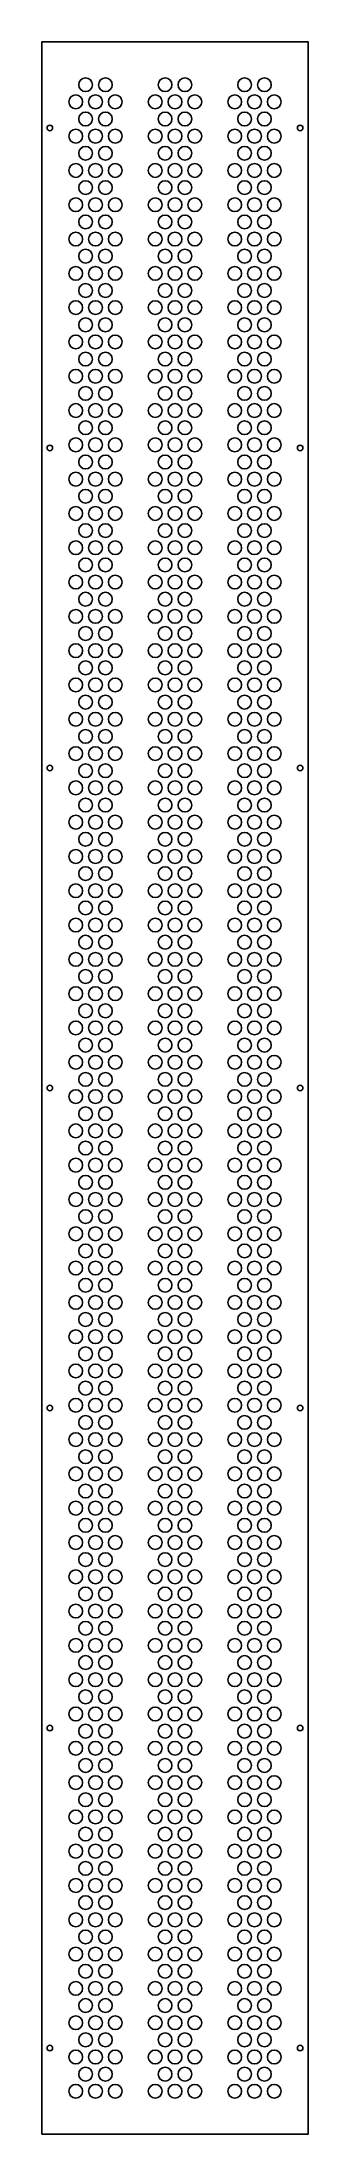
# Model space of a CAD drawing. Header units: millimetres. Extents: x 0 to 310, y 0 to 2430.
import ezdxf

# ---------------------------------------------------------------- set-up
doc = ezdxf.new("R2010")
doc.units = ezdxf.units.MM
doc.layers.add('CIECIE', color=7, linetype='Continuous')

msp = doc.modelspace()

# ---------------------------------------------------------------- linework, layer by layer
at = {"layer": 'CIECIE'}
msp.add_lwpolyline([(0, 0), (309.572, 0), (309.572, 2430), (0, 2430)], close=True, dxfattribs=at)
for centre, radius in [((50.893, 2380.237), 8), ((73.893, 2380.237), 8), ((143.286, 2380.237), 8), ((166.286, 2380.237), 8), ((235.679, 2380.237), 8), ((258.679, 2380.237), 8), ((39.393, 2360.319), 8), ((62.393, 2360.319), 8), ((85.393, 2360.319), 8), ((131.786, 2360.319), 8), ((154.786, 2360.319), 8), ((177.786, 2360.319), 8), ((224.179, 2360.319), 8), ((247.179, 2360.319), 8), ((270.179, 2360.319), 8), ((9.348, 2330), 3.25), ((50.893, 2340.4), 8), ((73.893, 2340.4), 8), ((143.286, 2340.4), 8), ((166.286, 2340.4), 8), ((235.679, 2340.4), 8), ((258.679, 2340.4), 8), ((300.223, 2330), 3.25), ((39.393, 2320.481), 8), ((50.893, 2300.563), 8), ((62.393, 2320.481), 8), ((73.893, 2300.563), 8), ((85.393, 2320.481), 8), ((131.786, 2320.481), 8), ((143.286, 2300.563), 8), ((154.786, 2320.481), 8), ((166.286, 2300.563), 8), ((177.786, 2320.481), 8), ((224.179, 2320.481), 8), ((235.679, 2300.563), 8), ((247.179, 2320.481), 8), ((258.679, 2300.563), 8), ((270.179, 2320.481), 8), ((39.393, 2280.644), 8), ((62.393, 2280.644), 8), ((85.393, 2280.644), 8), ((131.786, 2280.644), 8), ((154.786, 2280.644), 8), ((177.786, 2280.644), 8), ((224.179, 2280.644), 8), ((247.179, 2280.644), 8), ((270.179, 2280.644), 8), ((50.893, 2260.726), 8), ((73.893, 2260.726), 8), ((143.286, 2260.726), 8), ((166.286, 2260.726), 8), ((235.679, 2260.726), 8), ((258.679, 2260.726), 8), ((39.393, 2240.807), 8), ((62.393, 2240.807), 8), ((85.393, 2240.807), 8), ((131.786, 2240.807), 8), ((154.786, 2240.807), 8), ((177.786, 2240.807), 8), ((224.179, 2240.807), 8), ((247.179, 2240.807), 8), ((270.179, 2240.807), 8), ((50.893, 2220.889), 8), ((73.893, 2220.889), 8), ((143.286, 2220.889), 8), ((166.286, 2220.889), 8), ((235.679, 2220.889), 8), ((258.679, 2220.889), 8), ((39.393, 2200.97), 8), ((50.893, 2181.051), 8), ((62.393, 2200.97), 8), ((73.893, 2181.051), 8), ((85.393, 2200.97), 8), ((131.786, 2200.97), 8), ((143.286, 2181.051), 8), ((154.786, 2200.97), 8), ((166.286, 2181.051), 8), ((177.786, 2200.97), 8), ((224.179, 2200.97), 8), ((235.679, 2181.051), 8), ((247.179, 2200.97), 8), ((258.679, 2181.051), 8), ((270.179, 2200.97), 8), ((39.393, 2161.133), 8), ((62.393, 2161.133), 8), ((85.393, 2161.133), 8), ((131.786, 2161.133), 8), ((154.786, 2161.133), 8), ((177.786, 2161.133), 8), ((224.179, 2161.133), 8), ((247.179, 2161.133), 8), ((270.179, 2161.133), 8), ((50.893, 2141.214), 8), ((73.893, 2141.214), 8), ((143.286, 2141.214), 8), ((166.286, 2141.214), 8), ((235.679, 2141.214), 8), ((258.679, 2141.214), 8), ((39.393, 2121.296), 8), ((62.393, 2121.296), 8), ((85.393, 2121.296), 8), ((131.786, 2121.296), 8), ((154.786, 2121.296), 8), ((177.786, 2121.296), 8), ((224.179, 2121.296), 8), ((247.179, 2121.296), 8), ((270.179, 2121.296), 8), ((50.893, 2101.377), 8), ((73.893, 2101.377), 8), ((143.286, 2101.377), 8), ((166.286, 2101.377), 8), ((235.679, 2101.377), 8), ((258.679, 2101.377), 8), ((39.393, 2081.458), 8), ((50.893, 2061.54), 8), ((62.393, 2081.458), 8), ((73.893, 2061.54), 8), ((85.393, 2081.458), 8), ((131.786, 2081.458), 8), ((143.286, 2061.54), 8), ((154.786, 2081.458), 8), ((166.286, 2061.54), 8), ((177.786, 2081.458), 8), ((224.179, 2081.458), 8), ((235.679, 2061.54), 8), ((247.179, 2081.458), 8), ((258.679, 2061.54), 8), ((270.179, 2081.458), 8), ((39.393, 2041.621), 8), ((62.393, 2041.621), 8), ((85.393, 2041.621), 8), ((131.786, 2041.621), 8), ((154.786, 2041.621), 8), ((177.786, 2041.621), 8), ((224.179, 2041.621), 8), ((247.179, 2041.621), 8), ((270.179, 2041.621), 8), ((50.893, 2021.703), 8), ((73.893, 2021.703), 8), ((143.286, 2021.703), 8), ((166.286, 2021.703), 8), ((235.679, 2021.703), 8), ((258.679, 2021.703), 8), ((39.393, 2001.784), 8), ((62.393, 2001.784), 8), ((85.393, 2001.784), 8), ((131.786, 2001.784), 8), ((154.786, 2001.784), 8), ((177.786, 2001.784), 8), ((224.179, 2001.784), 8), ((247.179, 2001.784), 8), ((270.179, 2001.784), 8), ((39.393, 1961.947), 8), ((50.893, 1981.865), 8), ((62.393, 1961.947), 8), ((73.893, 1981.865), 8), ((85.393, 1961.947), 8), ((131.786, 1961.947), 8), ((143.286, 1981.865), 8), ((154.786, 1961.947), 8), ((166.286, 1981.865), 8), ((177.786, 1961.947), 8), ((224.179, 1961.947), 8), ((235.679, 1981.865), 8), ((247.179, 1961.947), 8), ((258.679, 1981.865), 8), ((270.179, 1961.947), 8), ((9.348, 1958.333), 3.25), ((50.893, 1942.028), 8), ((73.893, 1942.028), 8), ((143.286, 1942.028), 8), ((166.286, 1942.028), 8), ((235.679, 1942.028), 8), ((258.679, 1942.028), 8), ((300.223, 1958.333), 3.25), ((39.393, 1922.11), 8), ((62.393, 1922.11), 8), ((85.393, 1922.11), 8), ((131.786, 1922.11), 8), ((154.786, 1922.11), 8), ((177.786, 1922.11), 8), ((224.179, 1922.11), 8), ((247.179, 1922.11), 8), ((270.179, 1922.11), 8), ((50.893, 1902.191), 8), ((73.893, 1902.191), 8), ((143.286, 1902.191), 8), ((166.286, 1902.191), 8), ((235.679, 1902.191), 8), ((258.679, 1902.191), 8), ((39.393, 1882.273), 8), ((62.393, 1882.273), 8), ((85.393, 1882.273), 8), ((131.786, 1882.273), 8), ((154.786, 1882.273), 8), ((177.786, 1882.273), 8), ((224.179, 1882.273), 8), ((247.179, 1882.273), 8), ((270.179, 1882.273), 8), ((39.393, 1842.435), 8), ((50.893, 1862.354), 8), ((62.393, 1842.435), 8), ((73.893, 1862.354), 8), ((85.393, 1842.435), 8), ((131.786, 1842.435), 8), ((143.286, 1862.354), 8), ((154.786, 1842.435), 8), ((166.286, 1862.354), 8), ((177.786, 1842.435), 8), ((224.179, 1842.435), 8), ((235.679, 1862.354), 8), ((247.179, 1842.435), 8), ((258.679, 1862.354), 8), ((270.179, 1842.435), 8), ((50.893, 1822.517), 8), ((73.893, 1822.517), 8), ((143.286, 1822.517), 8), ((166.286, 1822.517), 8), ((235.679, 1822.517), 8), ((258.679, 1822.517), 8), ((39.393, 1802.598), 8), ((62.393, 1802.598), 8), ((85.393, 1802.598), 8), ((131.786, 1802.598), 8), ((154.786, 1802.598), 8), ((177.786, 1802.598), 8), ((224.179, 1802.598), 8), ((247.179, 1802.598), 8), ((270.179, 1802.598), 8), ((50.893, 1782.68), 8), ((73.893, 1782.68), 8), ((143.286, 1782.68), 8), ((166.286, 1782.68), 8), ((235.679, 1782.68), 8), ((258.679, 1782.68), 8), ((39.393, 1762.761), 8), ((50.893, 1742.842), 8), ((62.393, 1762.761), 8), ((73.893, 1742.842), 8), ((85.393, 1762.761), 8), ((131.786, 1762.761), 8), ((143.286, 1742.842), 8), ((154.786, 1762.761), 8), ((166.286, 1742.842), 8), ((177.786, 1762.761), 8), ((224.179, 1762.761), 8), ((235.679, 1742.842), 8), ((247.179, 1762.761), 8), ((258.679, 1742.842), 8), ((270.179, 1762.761), 8), ((39.393, 1722.924), 8), ((62.393, 1722.924), 8), ((85.393, 1722.924), 8), ((131.786, 1722.924), 8), ((154.786, 1722.924), 8), ((177.786, 1722.924), 8), ((224.179, 1722.924), 8), ((247.179, 1722.924), 8), ((270.179, 1722.924), 8), ((50.893, 1703.005), 8), ((73.893, 1703.005), 8), ((143.286, 1703.005), 8), ((166.286, 1703.005), 8), ((235.679, 1703.005), 8), ((258.679, 1703.005), 8), ((39.393, 1683.087), 8), ((62.393, 1683.087), 8), ((85.393, 1683.087), 8), ((131.786, 1683.087), 8), ((154.786, 1683.087), 8), ((177.786, 1683.087), 8), ((224.179, 1683.087), 8), ((247.179, 1683.087), 8), ((270.179, 1683.087), 8), ((50.893, 1663.168), 8), ((73.893, 1663.168), 8), ((143.286, 1663.168), 8), ((166.286, 1663.168), 8), ((235.679, 1663.168), 8), ((258.679, 1663.168), 8), ((39.393, 1643.25), 8), ((50.893, 1623.331), 8), ((62.393, 1643.25), 8), ((73.893, 1623.331), 8), ((85.393, 1643.25), 8), ((131.786, 1643.25), 8), ((143.286, 1623.331), 8), ((154.786, 1643.25), 8), ((166.286, 1623.331), 8), ((177.786, 1643.25), 8), ((224.179, 1643.25), 8), ((235.679, 1623.331), 8), ((247.179, 1643.25), 8), ((258.679, 1623.331), 8), ((270.179, 1643.25), 8), ((39.393, 1603.412), 8), ((62.393, 1603.412), 8), ((85.393, 1603.412), 8), ((131.786, 1603.412), 8), ((154.786, 1603.412), 8), ((177.786, 1603.412), 8), ((224.179, 1603.412), 8), ((247.179, 1603.412), 8), ((270.179, 1603.412), 8), ((9.348, 1586.667), 3.25), ((50.893, 1583.494), 8), ((73.893, 1583.494), 8), ((143.286, 1583.494), 8), ((166.286, 1583.494), 8), ((235.679, 1583.494), 8), ((258.679, 1583.494), 8), ((300.223, 1586.667), 3.25), ((39.393, 1563.575), 8), ((62.393, 1563.575), 8), ((85.393, 1563.575), 8), ((131.786, 1563.575), 8), ((154.786, 1563.575), 8), ((177.786, 1563.575), 8), ((224.179, 1563.575), 8), ((247.179, 1563.575), 8), ((270.179, 1563.575), 8), ((39.393, 1523.738), 8), ((50.893, 1543.657), 8), ((62.393, 1523.738), 8), ((73.893, 1543.657), 8), ((85.393, 1523.738), 8), ((131.786, 1523.738), 8), ((143.286, 1543.657), 8), ((154.786, 1523.738), 8), ((166.286, 1543.657), 8), ((177.786, 1523.738), 8), ((224.179, 1523.738), 8), ((235.679, 1543.657), 8), ((247.179, 1523.738), 8), ((258.679, 1543.657), 8), ((270.179, 1523.738), 8), ((50.893, 1503.819), 8), ((73.893, 1503.819), 8), ((143.286, 1503.819), 8), ((166.286, 1503.819), 8), ((235.679, 1503.819), 8), ((258.679, 1503.819), 8), ((39.393, 1483.901), 8), ((62.393, 1483.901), 8), ((85.393, 1483.901), 8), ((131.786, 1483.901), 8), ((154.786, 1483.901), 8), ((177.786, 1483.901), 8), ((224.179, 1483.901), 8), ((247.179, 1483.901), 8), ((270.179, 1483.901), 8), ((50.893, 1463.982), 8), ((73.893, 1463.982), 8), ((143.286, 1463.982), 8), ((166.286, 1463.982), 8), ((235.679, 1463.982), 8), ((258.679, 1463.982), 8), ((39.393, 1444.064), 8), ((62.393, 1444.064), 8), ((85.393, 1444.064), 8), ((131.786, 1444.064), 8), ((154.786, 1444.064), 8), ((177.786, 1444.064), 8), ((224.179, 1444.064), 8), ((247.179, 1444.064), 8), ((270.179, 1444.064), 8), ((39.393, 1404.227), 8), ((50.893, 1424.145), 8), ((62.393, 1404.227), 8), ((73.893, 1424.145), 8), ((85.393, 1404.227), 8), ((131.786, 1404.227), 8), ((143.286, 1424.145), 8), ((154.786, 1404.227), 8), ((166.286, 1424.145), 8), ((177.786, 1404.227), 8), ((224.179, 1404.227), 8), ((235.679, 1424.145), 8), ((247.179, 1404.227), 8), ((258.679, 1424.145), 8), ((270.179, 1404.227), 8), ((50.893, 1384.308), 8), ((73.893, 1384.308), 8), ((143.286, 1384.308), 8), ((166.286, 1384.308), 8), ((235.679, 1384.308), 8), ((258.679, 1384.308), 8), ((39.393, 1364.389), 8), ((62.393, 1364.389), 8), ((85.393, 1364.389), 8), ((131.786, 1364.389), 8), ((154.786, 1364.389), 8), ((177.786, 1364.389), 8), ((224.179, 1364.389), 8), ((247.179, 1364.389), 8), ((270.179, 1364.389), 8), ((50.893, 1344.471), 8), ((73.893, 1344.471), 8), ((143.286, 1344.471), 8), ((166.286, 1344.471), 8), ((235.679, 1344.471), 8), ((258.679, 1344.471), 8), ((39.393, 1324.552), 8), ((50.893, 1304.634), 8), ((62.393, 1324.552), 8), ((73.893, 1304.634), 8), ((85.393, 1324.552), 8), ((131.786, 1324.552), 8), ((143.286, 1304.634), 8), ((154.786, 1324.552), 8), ((166.286, 1304.634), 8), ((177.786, 1324.552), 8), ((224.179, 1324.552), 8), ((235.679, 1304.634), 8), ((247.179, 1324.552), 8), ((258.679, 1304.634), 8), ((270.179, 1324.552), 8), ((39.393, 1284.715), 8), ((62.393, 1284.715), 8), ((85.393, 1284.715), 8), ((131.786, 1284.715), 8), ((154.786, 1284.715), 8), ((177.786, 1284.715), 8), ((224.179, 1284.715), 8), ((247.179, 1284.715), 8), ((270.179, 1284.715), 8), ((50.893, 1264.796), 8), ((73.893, 1264.796), 8), ((143.286, 1264.796), 8), ((166.286, 1264.796), 8), ((235.679, 1264.796), 8), ((258.679, 1264.796), 8), ((39.393, 1244.878), 8), ((62.393, 1244.878), 8), ((85.393, 1244.878), 8), ((131.786, 1244.878), 8), ((154.786, 1244.878), 8), ((177.786, 1244.878), 8), ((224.179, 1244.878), 8), ((247.179, 1244.878), 8), ((270.179, 1244.878), 8), ((9.348, 1215), 3.25), ((50.893, 1224.959), 8), ((73.893, 1224.959), 8), ((143.286, 1224.959), 8), ((166.286, 1224.959), 8), ((235.679, 1224.959), 8), ((258.679, 1224.959), 8), ((300.223, 1215), 3.25), ((39.393, 1205.041), 8), ((50.893, 1185.122), 8), ((62.393, 1205.041), 8), ((73.893, 1185.122), 8), ((85.393, 1205.041), 8), ((131.786, 1205.041), 8), ((143.286, 1185.122), 8), ((154.786, 1205.041), 8), ((166.286, 1185.122), 8), ((177.786, 1205.041), 8), ((224.179, 1205.041), 8), ((235.679, 1185.122), 8), ((247.179, 1205.041), 8), ((258.679, 1185.122), 8), ((270.179, 1205.041), 8), ((39.393, 1165.204), 8), ((62.393, 1165.204), 8), ((85.393, 1165.204), 8), ((131.786, 1165.204), 8), ((154.786, 1165.204), 8), ((177.786, 1165.204), 8), ((224.179, 1165.204), 8), ((247.179, 1165.204), 8), ((270.179, 1165.204), 8), ((50.893, 1145.285), 8), ((73.893, 1145.285), 8), ((143.286, 1145.285), 8), ((166.286, 1145.285), 8), ((235.679, 1145.285), 8), ((258.679, 1145.285), 8), ((39.393, 1125.366), 8), ((62.393, 1125.366), 8), ((85.393, 1125.366), 8), ((131.786, 1125.366), 8), ((154.786, 1125.366), 8), ((177.786, 1125.366), 8), ((224.179, 1125.366), 8), ((247.179, 1125.366), 8), ((270.179, 1125.366), 8), ((39.393, 1085.529), 8), ((50.893, 1105.448), 8), ((62.393, 1085.529), 8), ((73.893, 1105.448), 8), ((85.393, 1085.529), 8), ((131.786, 1085.529), 8), ((143.286, 1105.448), 8), ((154.786, 1085.529), 8), ((166.286, 1105.448), 8), ((177.786, 1085.529), 8), ((224.179, 1085.529), 8), ((235.679, 1105.448), 8), ((247.179, 1085.529), 8), ((258.679, 1105.448), 8), ((270.179, 1085.529), 8), ((50.893, 1065.611), 8), ((73.893, 1065.611), 8), ((143.286, 1065.611), 8), ((166.286, 1065.611), 8), ((235.679, 1065.611), 8), ((258.679, 1065.611), 8), ((39.393, 1045.692), 8), ((62.393, 1045.692), 8), ((85.393, 1045.692), 8), ((131.786, 1045.692), 8), ((154.786, 1045.692), 8), ((177.786, 1045.692), 8), ((224.179, 1045.692), 8), ((247.179, 1045.692), 8), ((270.179, 1045.692), 8), ((50.893, 1025.773), 8), ((73.893, 1025.773), 8), ((143.286, 1025.773), 8), ((166.286, 1025.773), 8), ((235.679, 1025.773), 8), ((258.679, 1025.773), 8), ((39.393, 1005.855), 8), ((62.393, 1005.855), 8), ((85.393, 1005.855), 8), ((131.786, 1005.855), 8), ((154.786, 1005.855), 8), ((177.786, 1005.855), 8), ((224.179, 1005.855), 8), ((247.179, 1005.855), 8), ((270.179, 1005.855), 8), ((39.393, 966.018), 8), ((50.893, 985.936), 8), ((62.393, 966.018), 8), ((73.893, 985.936), 8), ((85.393, 966.018), 8), ((131.786, 966.018), 8), ((143.286, 985.936), 8), ((154.786, 966.018), 8), ((166.286, 985.936), 8), ((177.786, 966.018), 8), ((224.179, 966.018), 8), ((235.679, 985.936), 8), ((247.179, 966.018), 8), ((258.679, 985.936), 8), ((270.179, 966.018), 8), ((50.893, 946.099), 8), ((73.893, 946.099), 8), ((143.286, 946.099), 8), ((166.286, 946.099), 8), ((235.679, 946.099), 8), ((258.679, 946.099), 8), ((39.393, 926.181), 8), ((62.393, 926.181), 8), ((85.393, 926.181), 8), ((131.786, 926.181), 8), ((154.786, 926.181), 8), ((177.786, 926.181), 8), ((224.179, 926.181), 8), ((247.179, 926.181), 8), ((270.179, 926.181), 8), ((50.893, 906.262), 8), ((73.893, 906.262), 8), ((143.286, 906.262), 8), ((166.286, 906.262), 8), ((235.679, 906.262), 8), ((258.679, 906.262), 8), ((39.393, 886.343), 8), ((62.393, 886.343), 8), ((85.393, 886.343), 8), ((131.786, 886.343), 8), ((154.786, 886.343), 8), ((177.786, 886.343), 8), ((224.179, 886.343), 8), ((247.179, 886.343), 8), ((270.179, 886.343), 8), ((39.393, 846.506), 8), ((50.893, 866.425), 8), ((62.393, 846.506), 8), ((73.893, 866.425), 8), ((85.393, 846.506), 8), ((131.786, 846.506), 8), ((143.286, 866.425), 8), ((154.786, 846.506), 8), ((166.286, 866.425), 8), ((177.786, 846.506), 8), ((224.179, 846.506), 8), ((235.679, 866.425), 8), ((247.179, 846.506), 8), ((258.679, 866.425), 8), ((270.179, 846.506), 8), ((9.348, 843.333), 3.25), ((50.893, 826.588), 8), ((73.893, 826.588), 8), ((143.286, 826.588), 8), ((166.286, 826.588), 8), ((235.679, 826.588), 8), ((258.679, 826.588), 8), ((300.223, 843.333), 3.25), ((39.393, 806.669), 8), ((62.393, 806.669), 8), ((85.393, 806.669), 8), ((131.786, 806.669), 8), ((154.786, 806.669), 8), ((177.786, 806.669), 8), ((224.179, 806.669), 8), ((247.179, 806.669), 8), ((270.179, 806.669), 8), ((50.893, 786.75), 8), ((73.893, 786.75), 8), ((143.286, 786.75), 8), ((166.286, 786.75), 8), ((235.679, 786.75), 8), ((258.679, 786.75), 8), ((39.393, 766.832), 8), ((50.893, 746.913), 8), ((62.393, 766.832), 8), ((73.893, 746.913), 8), ((85.393, 766.832), 8), ((131.786, 766.832), 8), ((143.286, 746.913), 8), ((154.786, 766.832), 8), ((166.286, 746.913), 8), ((177.786, 766.832), 8), ((224.179, 766.832), 8), ((235.679, 746.913), 8), ((247.179, 766.832), 8), ((258.679, 746.913), 8), ((270.179, 766.832), 8), ((39.393, 726.995), 8), ((62.393, 726.995), 8), ((85.393, 726.995), 8), ((131.786, 726.995), 8), ((154.786, 726.995), 8), ((177.786, 726.995), 8), ((224.179, 726.995), 8), ((247.179, 726.995), 8), ((270.179, 726.995), 8), ((50.893, 707.076), 8), ((73.893, 707.076), 8), ((143.286, 707.076), 8), ((166.286, 707.076), 8), ((235.679, 707.076), 8), ((258.679, 707.076), 8), ((39.393, 687.158), 8), ((62.393, 687.158), 8), ((85.393, 687.158), 8), ((131.786, 687.158), 8), ((154.786, 687.158), 8), ((177.786, 687.158), 8), ((224.179, 687.158), 8), ((247.179, 687.158), 8), ((270.179, 687.158), 8), ((50.893, 667.239), 8), ((73.893, 667.239), 8), ((143.286, 667.239), 8), ((166.286, 667.239), 8), ((235.679, 667.239), 8), ((258.679, 667.239), 8), ((39.393, 647.32), 8), ((50.893, 627.402), 8), ((62.393, 647.32), 8), ((73.893, 627.402), 8), ((85.393, 647.32), 8), ((131.786, 647.32), 8), ((143.286, 627.402), 8), ((154.786, 647.32), 8), ((166.286, 627.402), 8), ((177.786, 647.32), 8), ((224.179, 647.32), 8), ((235.679, 627.402), 8), ((247.179, 647.32), 8), ((258.679, 627.402), 8), ((270.179, 647.32), 8), ((39.393, 607.483), 8), ((62.393, 607.483), 8), ((85.393, 607.483), 8), ((131.786, 607.483), 8), ((154.786, 607.483), 8), ((177.786, 607.483), 8), ((224.179, 607.483), 8), ((247.179, 607.483), 8), ((270.179, 607.483), 8), ((50.893, 587.565), 8), ((73.893, 587.565), 8), ((143.286, 587.565), 8), ((166.286, 587.565), 8), ((235.679, 587.565), 8), ((258.679, 587.565), 8), ((39.393, 567.646), 8), ((62.393, 567.646), 8), ((85.393, 567.646), 8), ((131.786, 567.646), 8), ((154.786, 567.646), 8), ((177.786, 567.646), 8), ((224.179, 567.646), 8), ((247.179, 567.646), 8), ((270.179, 567.646), 8), ((39.393, 527.809), 8), ((50.893, 547.727), 8), ((62.393, 527.809), 8), ((73.893, 547.727), 8), ((85.393, 527.809), 8), ((131.786, 527.809), 8), ((143.286, 547.727), 8), ((154.786, 527.809), 8), ((166.286, 547.727), 8), ((177.786, 527.809), 8), ((224.179, 527.809), 8), ((235.679, 547.727), 8), ((247.179, 527.809), 8), ((258.679, 547.727), 8), ((270.179, 527.809), 8), ((50.893, 507.89), 8), ((73.893, 507.89), 8), ((143.286, 507.89), 8), ((166.286, 507.89), 8), ((235.679, 507.89), 8), ((258.679, 507.89), 8), ((39.393, 487.972), 8), ((62.393, 487.972), 8), ((85.393, 487.972), 8), ((131.786, 487.972), 8), ((154.786, 487.972), 8), ((177.786, 487.972), 8), ((224.179, 487.972), 8), ((247.179, 487.972), 8), ((270.179, 487.972), 8), ((9.348, 471.667), 3.25), ((50.893, 468.053), 8), ((73.893, 468.053), 8), ((143.286, 468.053), 8), ((166.286, 468.053), 8), ((235.679, 468.053), 8), ((258.679, 468.053), 8), ((300.223, 471.667), 3.25), ((39.393, 448.135), 8), ((62.393, 448.135), 8), ((85.393, 448.135), 8), ((131.786, 448.135), 8), ((154.786, 448.135), 8), ((177.786, 448.135), 8), ((224.179, 448.135), 8), ((247.179, 448.135), 8), ((270.179, 448.135), 8), ((39.393, 408.297), 8), ((50.893, 428.216), 8), ((62.393, 408.297), 8), ((73.893, 428.216), 8), ((85.393, 408.297), 8), ((131.786, 408.297), 8), ((143.286, 428.216), 8), ((154.786, 408.297), 8), ((166.286, 428.216), 8), ((177.786, 408.297), 8), ((224.179, 408.297), 8), ((235.679, 428.216), 8), ((247.179, 408.297), 8), ((258.679, 428.216), 8), ((270.179, 408.297), 8), ((50.893, 388.379), 8), ((73.893, 388.379), 8), ((143.286, 388.379), 8), ((166.286, 388.379), 8), ((235.679, 388.379), 8), ((258.679, 388.379), 8), ((39.393, 368.46), 8), ((62.393, 368.46), 8), ((85.393, 368.46), 8), ((131.786, 368.46), 8), ((154.786, 368.46), 8), ((177.786, 368.46), 8), ((224.179, 368.46), 8), ((247.179, 368.46), 8), ((270.179, 368.46), 8), ((50.893, 348.542), 8), ((73.893, 348.542), 8), ((143.286, 348.542), 8), ((166.286, 348.542), 8), ((235.679, 348.542), 8), ((258.679, 348.542), 8), ((39.393, 328.623), 8), ((50.893, 308.704), 8), ((62.393, 328.623), 8), ((73.893, 308.704), 8), ((85.393, 328.623), 8), ((131.786, 328.623), 8), ((143.286, 308.704), 8), ((154.786, 328.623), 8), ((166.286, 308.704), 8), ((177.786, 328.623), 8), ((224.179, 328.623), 8), ((235.679, 308.704), 8), ((247.179, 328.623), 8), ((258.679, 308.704), 8), ((270.179, 328.623), 8), ((39.393, 288.786), 8), ((62.393, 288.786), 8), ((85.393, 288.786), 8), ((131.786, 288.786), 8), ((154.786, 288.786), 8), ((177.786, 288.786), 8), ((224.179, 288.786), 8), ((247.179, 288.786), 8), ((270.179, 288.786), 8), ((50.893, 268.867), 8), ((73.893, 268.867), 8), ((143.286, 268.867), 8), ((166.286, 268.867), 8), ((235.679, 268.867), 8), ((258.679, 268.867), 8), ((39.393, 248.949), 8), ((62.393, 248.949), 8), ((85.393, 248.949), 8), ((131.786, 248.949), 8), ((154.786, 248.949), 8), ((177.786, 248.949), 8), ((224.179, 248.949), 8), ((247.179, 248.949), 8), ((270.179, 248.949), 8), ((50.893, 229.03), 8), ((73.893, 229.03), 8), ((143.286, 229.03), 8), ((166.286, 229.03), 8), ((235.679, 229.03), 8), ((258.679, 229.03), 8), ((39.393, 209.111), 8), ((50.893, 189.193), 8), ((62.393, 209.111), 8), ((73.893, 189.193), 8), ((85.393, 209.111), 8), ((131.786, 209.111), 8), ((143.286, 189.193), 8), ((154.786, 209.111), 8), ((166.286, 189.193), 8), ((177.786, 209.111), 8), ((224.179, 209.111), 8), ((235.679, 189.193), 8), ((247.179, 209.111), 8), ((258.679, 189.193), 8), ((270.179, 209.111), 8), ((39.393, 169.274), 8), ((62.393, 169.274), 8), ((85.393, 169.274), 8), ((131.786, 169.274), 8), ((154.786, 169.274), 8), ((177.786, 169.274), 8), ((224.179, 169.274), 8), ((247.179, 169.274), 8), ((270.179, 169.274), 8), ((50.893, 149.356), 8), ((73.893, 149.356), 8), ((143.286, 149.356), 8), ((166.286, 149.356), 8), ((235.679, 149.356), 8), ((258.679, 149.356), 8), ((39.393, 129.437), 8), ((62.393, 129.437), 8), ((85.393, 129.437), 8), ((131.786, 129.437), 8), ((154.786, 129.437), 8), ((177.786, 129.437), 8), ((224.179, 129.437), 8), ((247.179, 129.437), 8), ((270.179, 129.437), 8), ((9.348, 100), 3.25), ((39.393, 89.6), 8), ((50.893, 109.519), 8), ((62.393, 89.6), 8), ((73.893, 109.519), 8), ((85.393, 89.6), 8), ((131.786, 89.6), 8), ((143.286, 109.519), 8), ((154.786, 89.6), 8), ((166.286, 109.519), 8), ((177.786, 89.6), 8), ((224.179, 89.6), 8), ((235.679, 109.519), 8), ((247.179, 89.6), 8), ((258.679, 109.519), 8), ((270.179, 89.6), 8), ((300.223, 100), 3.25), ((50.893, 69.681), 8), ((73.893, 69.681), 8), ((143.286, 69.681), 8), ((166.286, 69.681), 8), ((235.679, 69.681), 8), ((258.679, 69.681), 8), ((39.393, 49.763), 8), ((62.393, 49.763), 8), ((85.393, 49.763), 8), ((131.786, 49.763), 8), ((154.786, 49.763), 8), ((177.786, 49.763), 8), ((224.179, 49.763), 8), ((247.179, 49.763), 8), ((270.179, 49.763), 8)]:
    msp.add_circle(centre, radius, dxfattribs=at)

doc.saveas('drawing.dxf')
